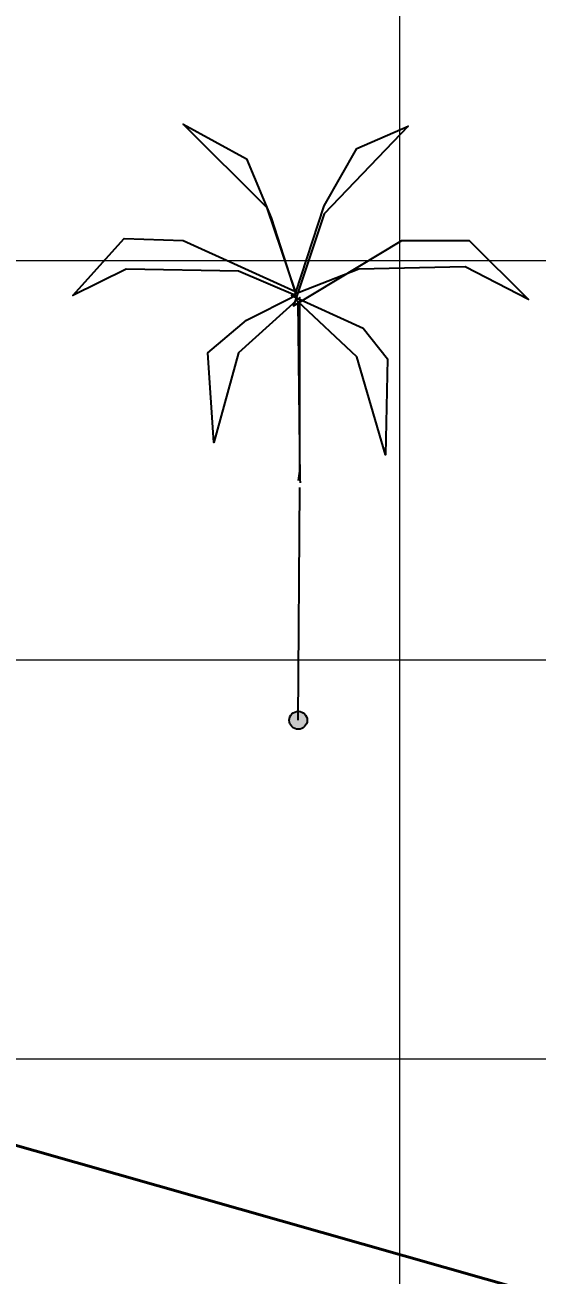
# Model space of a CAD drawing. Header units: millimetres. Extents: x 684983 to 685377, y 990360 to 990509.
# Drawn here: x 685186.1 to 685188.67, y 990410.96 to 990417.22 of the extents above; entities that cross this region are included whole.
import ezdxf

# ---------------------------------------------------------------- set-up
doc = ezdxf.new("R2010")
doc.units = ezdxf.units.MM
doc.header["$PDMODE"] = 35
doc.header["$PDSIZE"] = 0.2
doc.layers.add('BD', color=1, linetype='Continuous', lineweight=40)
doc.layers.add('grid', color=8, linetype='Continuous', lineweight=9)
doc.layers.add('dim', color=7, linetype='Continuous')
doc.layers.add('SYMBOLS', color=7, linetype='Continuous')
doc.styles.add('DIM', font='ARIALN.TTF', dxfattribs={"width": 0.8, "height": 1})
doc.dimstyles.get("Standard").update_dxf_attribs({"dimtxt": 1, "dimasz": 0.18, "dimexe": 0.18, "dimexo": 0.0625, "dimgap": 0.09, "dimtad": 0, "dimrnd": 0.05, "dimzin": 0, "dimdsep": 46, "dimtxsty": 'DIM', "dimcen": 0.09, "dimse1": 1, "dimse2": 1, "dimsd1": 1, "dimsd2": 1, "dimadec": 0, "dimazin": 0, "dimtfac": 1, "dimtix": 1, "dimtofl": 0, "dimtmove": 2, "dimatfit": 3, "dimfxl": 0, "dimtolj": 1, "dimtzin": 0, "dimarcsym": 0})

# ---------------------------------------------------------------- blocks, each defined once
blk = doc.blocks.new('*D52')
at = {"layer": 'Defpoints', "color": 0, "transparency": 16777216}
for p in [(685178.0323, 990413.8862), (685201.6155, 990407.182), (685201.3943, 990406.4041)]:
    blk.add_point(p, dxfattribs=at)
at = {"layer": 'dim', "color": 0, "transparency": 16777216, "insert": (685189.6027, 990409.7562), "char_height": 1, "attachment_point": 5, "rotation": 344.13063, "style": 'DIM'}
blk.add_mtext('\\A1;24.50', dxfattribs=at)
blk = doc.blocks.new('A$C11072AF8')
blk.add_hatch(color=3).paths.add_polyline_path([(0.7827, 0.03, 1), (0.7227, 0.03, 1)])
at = {"color": 3}
blk.add_line((0.7527, 0.03), (0.7578, 0.8082), dxfattribs=at)
blk.add_lwpolyline([(0.7538, 0.8315), (0.7578, 0.8627), (0.7578, 1.4423), (0.553, 1.2582), (0.4711, 0.9582), (0.4506, 1.2582), (0.5803, 1.3673), (0.7441, 1.4491), (0.553, 1.5309), (0.1775, 1.5377), (0, 1.4491), (0.1707, 1.64), (0.3687, 1.6332), (0.7441, 1.4627), (0.6486, 1.7423), (0.3687, 2.0219), (0.5803, 1.9059), (0.6622, 1.7082), (0.7441, 1.4559), (0.8397, 1.7491), (0.9489, 1.94), (1.1196, 2.015), (0.8397, 1.7218), (0.7373, 1.415), (1.0991, 1.6332), (1.3244, 1.6332), (1.5224, 1.4355), (1.3108, 1.5446), (0.9558, 1.5377), (0.7305, 1.4491), (0.9694, 1.34), (1.0513, 1.2377), (1.0445, 0.9173), (0.9489, 1.2446), (0.751, 1.4287), (0.7578, 0.8354), (0.7591, 0.8234)], dxfattribs=at)
blk.add_circle((0.7527, 0.03), 0.03, dxfattribs=at)
blk = doc.blocks.new('A$C0CA14312')
blk.add_blockref('A$C11072AF8', (0, 0))
blk = doc.blocks.new('CCONUT')
at = {"xscale": 0.6000000000000001, "yscale": 0.6000000000000001, "zscale": 0.6000000000000001}
blk.add_blockref('A$C0CA14312', (-0.4516, -0.018), dxfattribs=at)

msp = doc.modelspace()

# ---------------------------------------------------------------- linework, layer by layer
at = {"layer": 'BD'}
msp.add_line((685178.0323, 990413.8862), (685201.6155, 990407.182), dxfattribs=at)
at = {"layer": 'grid'}
for p, q in [((685187.9771, 990509.1548), (685187.9771, 990370.8996)), ((685221.1591, 990416.0381), (685118.727, 990416.0381)), ((685221.1591, 990414.0381), (685118.727, 990414.0381)), ((685221.1591, 990412.0381), (685118.727, 990412.0381))]:
    msp.add_line(p, q, dxfattribs=at)

# ---------------------------------------------------------------- block references
at = {"layer": 'SYMBOLS', "ltscale": 10, "xscale": 2.5, "yscale": 2.5, "zscale": 2.5}
msp.add_blockref('CCONUT', (685187.4695, 990413.736, 97.535), dxfattribs=at)

# ---------------------------------------------------------------- dimensions: what is measured, and where the dimension line sits
at = {"layer": 'dim'}
dim = msp.add_aligned_dim(p1=(685178.0323, 990413.8862), p2=(685201.6155, 990407.182), distance=-0.8087, dimstyle='Standard', dxfattribs=at)
dim.commit()
dim.dimension.update_dxf_attribs({"geometry": '*D52', "text_midpoint": (685189.6027, 990409.7562)})

doc.saveas('drawing.dxf')
